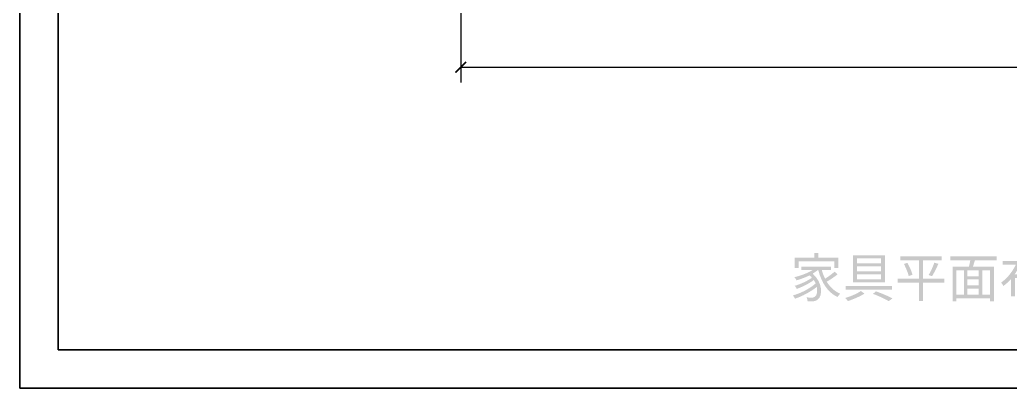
# Model space of a CAD drawing. Header units: millimetres. Extents: x -4600 to 229000, y -4300 to 19460.
# Drawn here: x 35400 to 45732, y -4300 to -464 of the extents above; entities that cross this region are included whole.
import ezdxf

# ---------------------------------------------------------------- set-up
doc = ezdxf.new("R2010")
doc.units = ezdxf.units.MM
doc.header["$LTSCALE"] = 100
for name, color, linetype, lineweight in [('A-DIMS', 7, 'Continuous', 13), ('A-SHEET', 7, 'Continuous', 35), ('A-TEXT', 7, 'Continuous', 18)]:
    doc.layers.add(name, color=color, linetype=linetype, lineweight=lineweight)

# ---------------------------------------------------------------- blocks, each defined once
blk = doc.blocks.new('_ARCHTICK')
at = {"color": 0, "linetype": 'BYBLOCK', "const_width": 0.15}
blk.add_lwpolyline([(-0.5, -0.5), (0.5, 0.5)], dxfattribs=at)
blk = doc.blocks.new('*D11')
for p, q in [((0, -120), (0, -2917)), ((0, -2757), (14020, -2757))]:
    blk.add_line(p, q)
at = {"layer": 'Defpoints'}
blk.add_point((0, -2757), dxfattribs=at)
at = {"layer": 'A-DIMS', "xscale": 110, "yscale": 110, "rotation": 180}
blk.add_blockref('_ARCHTICK', (0, -2757), dxfattribs=at)
blk = doc.blocks.new('SOURCE_DIMENSIONS')
blk.add_blockref('*D11', (0, 0))
blk = doc.blocks.new('PLAN_DIMENSIONS')
blk.add_blockref('SOURCE_DIMENSIONS', (0, 0))
blk = doc.blocks.new('A02_SHEET')
at = {"layer": 'A-TEXT'}
for points in [[(3484, -2941), (3484, -3049), (3525, -3049), (3525, -2978), (3897, -2978), (3897, -3049), (3938, -3049), (3938, -2941), (3730, -2941), (3730, -2892), (3688, -2892), (3688, -2941), (3484, -2941)], [(4014, -3235), (4014, -3274), (4498, -3274), (4498, -3235), (4014, -3235)]]:
    blk.add_hatch(color=256, dxfattribs=at).paths.add_polyline_path(points)
h = blk.add_hatch(color=256, dxfattribs=at)
edge = h.paths.add_edge_path()
edge.add_spline(control_points=[(5837, -2891), (5830, -2919), (5820, -2947), (5808, -2975)], knot_values=[0, 0, 0, 0, 1, 1, 1, 1], degree=3, periodic=0)
edge.add_line((5808, -2975), (5653, -2975))
edge.add_line((5653, -2975), (5653, -3015))
edge.add_line((5653, -3015), (5790, -3015))
edge.add_spline(control_points=[(5790, -3015), (5754, -3088), (5703, -3155), (5637, -3200)], knot_values=[0, 0, 0, 0, 1, 1, 1, 1], degree=3, periodic=0)
edge.add_spline(control_points=[(5637, -3200), (5644, -3209), (5655, -3224), (5661, -3235)], knot_values=[0, 0, 0, 0, 1, 1, 1, 1], degree=3, periodic=0)
edge.add_spline(control_points=[(5661, -3235), (5691, -3214), (5717, -3190), (5741, -3163)], knot_values=[0, 0, 0, 0, 1, 1, 1, 1], degree=3, periodic=0)
edge.add_line((5741, -3163), (5741, -3343))
edge.add_line((5741, -3343), (5782, -3343))
edge.add_line((5782, -3343), (5782, -3154))
edge.add_line((5782, -3154), (5897, -3154))
edge.add_line((5897, -3154), (5897, -3394))
edge.add_line((5897, -3394), (5939, -3394))
edge.add_line((5939, -3394), (5939, -3154))
edge.add_line((5939, -3154), (6062, -3154))
edge.add_line((6062, -3154), (6062, -3291))
edge.add_spline(control_points=[(6062, -3291), (6062, -3298), (6059, -3300), (6050, -3301)], knot_values=[0, 0, 0, 0, 1, 1, 1, 1], degree=3, periodic=0)
edge.add_spline(control_points=[(6050, -3301), (6041, -3301), (6010, -3301), (5975, -3300)], knot_values=[0, 0, 0, 0, 1, 1, 1, 1], degree=3, periodic=0)
edge.add_spline(control_points=[(5975, -3300), (5980, -3311), (5987, -3326), (5989, -3337)], knot_values=[0, 0, 0, 0, 1, 1, 1, 1], degree=3, periodic=0)
edge.add_spline(control_points=[(5989, -3337), (6035, -3337), (6064, -3337), (6081, -3331), (6098, -3324), (6103, -3313), (6103, -3291)], knot_values=[0, 0, 0, 0, 1, 1, 1, 2, 2, 2, 2], degree=3, periodic=0)
edge.add_line((6103, -3291), (6103, -3115))
edge.add_line((6103, -3115), (6062, -3115))
edge.add_line((6062, -3115), (5939, -3115))
edge.add_line((5939, -3115), (5939, -3041))
edge.add_line((5939, -3041), (5897, -3041))
edge.add_line((5897, -3041), (5897, -3115))
edge.add_line((5897, -3115), (5778, -3115))
edge.add_spline(control_points=[(5778, -3115), (5800, -3083), (5819, -3050), (5836, -3015)], knot_values=[0, 0, 0, 0, 1, 1, 1, 1], degree=3, periodic=0)
edge.add_line((5836, -3015), (6133, -3015))
edge.add_line((6133, -3015), (6133, -2975))
edge.add_line((6133, -2975), (5853, -2975))
edge.add_spline(control_points=[(5853, -2975), (5863, -2951), (5872, -2925), (5879, -2901)], knot_values=[0, 0, 0, 0, 1, 1, 1, 1], degree=3, periodic=0)
edge.add_line((5879, -2901), (5837, -2891))
h = blk.add_hatch(color=256, dxfattribs=at)
h.paths.add_polyline_path([(4092, -2915), (4092, -3198), (4425, -3198), (4425, -2915), (4092, -2915)])
h.paths.add_polyline_path([(4132, -3113), (4383, -3113), (4383, -3166), (4132, -3166), (4132, -3113)], flags=0)
h.paths.add_polyline_path([(4132, -3030), (4383, -3030), (4383, -3082), (4132, -3082), (4132, -3030)], flags=0)
h.paths.add_polyline_path([(4132, -2947), (4383, -2947), (4383, -2999), (4132, -2999), (4132, -2947)], flags=0)
h = blk.add_hatch(color=256, dxfattribs=at)
h.paths.add_polyline_path([(4557, -3160), (4557, -3201), (4779, -3201), (4779, -3393), (4821, -3393), (4821, -3201), (5046, -3201), (5046, -3160), (4821, -3160), (4821, -2969), (5016, -2969), (5016, -2928), (4586, -2928), (4586, -2969), (4779, -2969), (4779, -3160), (4557, -3160)])
edge = h.paths.add_edge_path(flags=0)
edge.add_spline(control_points=[(4940, -2993), (4927, -3032), (4902, -3088), (4881, -3122)], knot_values=[0, 0, 0, 0, 1, 1, 1, 1], degree=3, periodic=0)
edge.add_line((4881, -3122), (4916, -3134))
edge.add_spline(control_points=[(4916, -3134), (4938, -3101), (4963, -3049), (4983, -3005)], knot_values=[0, 0, 0, 0, 1, 1, 1, 1], degree=3, periodic=0)
edge.add_line((4983, -3005), (4940, -2993))
edge = h.paths.add_edge_path(flags=0)
edge.add_spline(control_points=[(4623, -3006), (4644, -3047), (4666, -3100), (4673, -3132)], knot_values=[0, 0, 0, 0, 1, 1, 1, 1], degree=3, periodic=0)
edge.add_line((4673, -3132), (4712, -3119))
edge.add_spline(control_points=[(4712, -3119), (4705, -3087), (4682, -3035), (4660, -2995)], knot_values=[0, 0, 0, 0, 1, 1, 1, 1], degree=3, periodic=0)
edge.add_line((4660, -2995), (4623, -3006))
h = blk.add_hatch(color=256, dxfattribs=at)
edge = h.paths.add_edge_path()
edge.add_line((5106, -2928), (5106, -2967))
edge.add_line((5106, -2967), (5316, -2967))
edge.add_spline(control_points=[(5316, -2967), (5312, -2989), (5306, -3015), (5301, -3036)], knot_values=[0, 0, 0, 0, 1, 1, 1, 1], degree=3, periodic=0)
edge.add_line((5301, -3036), (5131, -3036))
edge.add_line((5131, -3036), (5131, -3394))
edge.add_line((5131, -3394), (5170, -3394))
edge.add_line((5170, -3394), (5170, -3365))
edge.add_line((5170, -3365), (5521, -3365))
edge.add_line((5521, -3365), (5521, -3394))
edge.add_line((5521, -3394), (5563, -3394))
edge.add_line((5563, -3394), (5563, -3036))
edge.add_line((5563, -3036), (5343, -3036))
edge.add_line((5343, -3036), (5364, -2967))
edge.add_line((5364, -2967), (5590, -2967))
edge.add_line((5590, -2967), (5590, -2928))
edge.add_line((5590, -2928), (5106, -2928))
h.paths.add_polyline_path([(5521, -3327), (5440, -3327), (5440, -3074), (5521, -3074), (5521, -3327)], flags=0)
h.paths.add_polyline_path([(5170, -3327), (5170, -3074), (5249, -3074), (5249, -3327), (5170, -3327)], flags=0)
h.paths.add_polyline_path([(5286, -3263), (5402, -3263), (5402, -3327), (5286, -3327), (5286, -3263)], flags=0)
h.paths.add_polyline_path([(5286, -3168), (5402, -3168), (5402, -3229), (5286, -3229), (5286, -3168)], flags=0)
h.paths.add_polyline_path([(5286, -3134), (5286, -3074), (5402, -3074), (5402, -3134), (5286, -3134)], flags=0)
h = blk.add_hatch(color=256, dxfattribs=at)
edge = h.paths.add_edge_path()
edge.add_spline(control_points=[(3900, -3087), (3874, -3109), (3835, -3139), (3801, -3160)], knot_values=[0, 0, 0, 0, 1, 1, 1, 1], degree=3, periodic=0)
edge.add_spline(control_points=[(3801, -3160), (3787, -3132), (3775, -3101), (3766, -3068)], knot_values=[0, 0, 0, 0, 1, 1, 1, 1], degree=3, periodic=0)
edge.add_line((3766, -3068), (3862, -3068))
edge.add_line((3862, -3068), (3862, -3033))
edge.add_line((3862, -3033), (3554, -3033))
edge.add_line((3554, -3033), (3554, -3068))
edge.add_line((3554, -3068), (3672, -3068))
edge.add_spline(control_points=[(3672, -3068), (3620, -3102), (3548, -3128), (3481, -3144)], knot_values=[0, 0, 0, 0, 1, 1, 1, 1], degree=3, periodic=0)
edge.add_spline(control_points=[(3481, -3144), (3488, -3152), (3499, -3169), (3503, -3177)], knot_values=[0, 0, 0, 0, 1, 1, 1, 1], degree=3, periodic=0)
edge.add_spline(control_points=[(3503, -3177), (3548, -3164), (3596, -3146), (3639, -3125)], knot_values=[0, 0, 0, 0, 1, 1, 1, 1], degree=3, periodic=0)
edge.add_spline(control_points=[(3639, -3125), (3648, -3132), (3656, -3141), (3664, -3149)], knot_values=[0, 0, 0, 0, 1, 1, 1, 1], degree=3, periodic=0)
edge.add_spline(control_points=[(3664, -3149), (3621, -3182), (3543, -3217), (3485, -3234)], knot_values=[0, 0, 0, 0, 1, 1, 1, 1], degree=3, periodic=0)
edge.add_spline(control_points=[(3485, -3234), (3492, -3242), (3502, -3257), (3506, -3266)], knot_values=[0, 0, 0, 0, 1, 1, 1, 1], degree=3, periodic=0)
edge.add_spline(control_points=[(3506, -3266), (3563, -3246), (3636, -3209), (3683, -3174)], knot_values=[0, 0, 0, 0, 1, 1, 1, 1], degree=3, periodic=0)
edge.add_spline(control_points=[(3683, -3174), (3691, -3186), (3697, -3197), (3702, -3209)], knot_values=[0, 0, 0, 0, 1, 1, 1, 1], degree=3, periodic=0)
edge.add_spline(control_points=[(3702, -3209), (3647, -3260), (3548, -3312), (3465, -3334)], knot_values=[0, 0, 0, 0, 1, 1, 1, 1], degree=3, periodic=0)
edge.add_spline(control_points=[(3465, -3334), (3473, -3343), (3482, -3358), (3487, -3368)], knot_values=[0, 0, 0, 0, 1, 1, 1, 1], degree=3, periodic=0)
edge.add_spline(control_points=[(3487, -3368), (3563, -3343), (3654, -3294), (3714, -3245)], knot_values=[0, 0, 0, 0, 1, 1, 1, 1], degree=3, periodic=0)
edge.add_spline(control_points=[(3714, -3245), (3724, -3292), (3716, -3332), (3695, -3346)], knot_values=[0, 0, 0, 0, 1, 1, 1, 1], degree=3, periodic=0)
edge.add_spline(control_points=[(3695, -3346), (3684, -3355), (3673, -3357), (3658, -3357), (3645, -3357), (3627, -3356), (3607, -3354)], knot_values=[0, 0, 0, 0, 1, 1, 1, 2, 2, 2, 2], degree=3, periodic=0)
edge.add_spline(control_points=[(3607, -3354), (3614, -3366), (3617, -3382), (3618, -3394)], knot_values=[0, 0, 0, 0, 1, 1, 1, 1], degree=3, periodic=0)
edge.add_spline(control_points=[(3618, -3394), (3635, -3395), (3652, -3395), (3665, -3395)], knot_values=[0, 0, 0, 0, 1, 1, 1, 1], degree=3, periodic=0)
edge.add_spline(control_points=[(3665, -3395), (3691, -3395), (3706, -3391), (3724, -3377)], knot_values=[0, 0, 0, 0, 1, 1, 1, 1], degree=3, periodic=0)
edge.add_spline(control_points=[(3724, -3377), (3778, -3339), (3777, -3198), (3671, -3107)], knot_values=[0, 0, 0, 0, 1, 1, 1, 1], degree=3, periodic=0)
edge.add_spline(control_points=[(3671, -3107), (3692, -3095), (3711, -3082), (3727, -3068)], knot_values=[0, 0, 0, 0, 1, 1, 1, 1], degree=3, periodic=0)
edge.add_line((3727, -3068), (3729, -3068))
edge.add_spline(control_points=[(3729, -3068), (3763, -3199), (3827, -3303), (3931, -3351)], knot_values=[0, 0, 0, 0, 1, 1, 1, 1], degree=3, periodic=0)
edge.add_spline(control_points=[(3931, -3351), (3937, -3340), (3950, -3324), (3959, -3316)], knot_values=[0, 0, 0, 0, 1, 1, 1, 1], degree=3, periodic=0)
edge.add_spline(control_points=[(3959, -3316), (3900, -3292), (3853, -3248), (3818, -3191)], knot_values=[0, 0, 0, 0, 1, 1, 1, 1], degree=3, periodic=0)
edge.add_spline(control_points=[(3818, -3191), (3854, -3170), (3898, -3142), (3931, -3114)], knot_values=[0, 0, 0, 0, 1, 1, 1, 1], degree=3, periodic=0)
edge.add_line((3931, -3114), (3900, -3087))
h = blk.add_hatch(color=256, dxfattribs=at)
edge = h.paths.add_edge_path()
edge.add_spline(control_points=[(4174, -3288), (4138, -3314), (4067, -3345), (4010, -3361)], knot_values=[0, 0, 0, 0, 1, 1, 1, 1], degree=3, periodic=0)
edge.add_spline(control_points=[(4010, -3361), (4020, -3370), (4033, -3385), (4039, -3393)], knot_values=[0, 0, 0, 0, 1, 1, 1, 1], degree=3, periodic=0)
edge.add_spline(control_points=[(4039, -3393), (4094, -3375), (4165, -3345), (4212, -3315)], knot_values=[0, 0, 0, 0, 1, 1, 1, 1], degree=3, periodic=0)
edge.add_line((4212, -3315), (4174, -3288))
h = blk.add_hatch(color=256, dxfattribs=at)
edge = h.paths.add_edge_path()
edge.add_spline(control_points=[(4301, -3318), (4363, -3341), (4427, -3371), (4464, -3394)], knot_values=[0, 0, 0, 0, 1, 1, 1, 1], degree=3, periodic=0)
edge.add_line((4464, -3394), (4504, -3365))
edge.add_spline(control_points=[(4504, -3365), (4462, -3343), (4393, -3313), (4331, -3291)], knot_values=[0, 0, 0, 0, 1, 1, 1, 1], degree=3, periodic=0)
edge.add_line((4331, -3291), (4301, -3318))
at = {"layer": 'A-SHEET'}
for points in [[(-4600, -4300), (29000, -4300), (29000, 19460), (-4600, 19460)], [(-4200, -3900), (28600, -3900), (28600, 19060), (-4200, 19060)]]:
    blk.add_lwpolyline(points, close=True, dxfattribs=at)
blk.add_blockref('PLAN_DIMENSIONS', (0, 1800))

msp = doc.modelspace()

# ---------------------------------------------------------------- block references
msp.add_blockref('A02_SHEET', (40000, 0))

doc.saveas('drawing.dxf')
